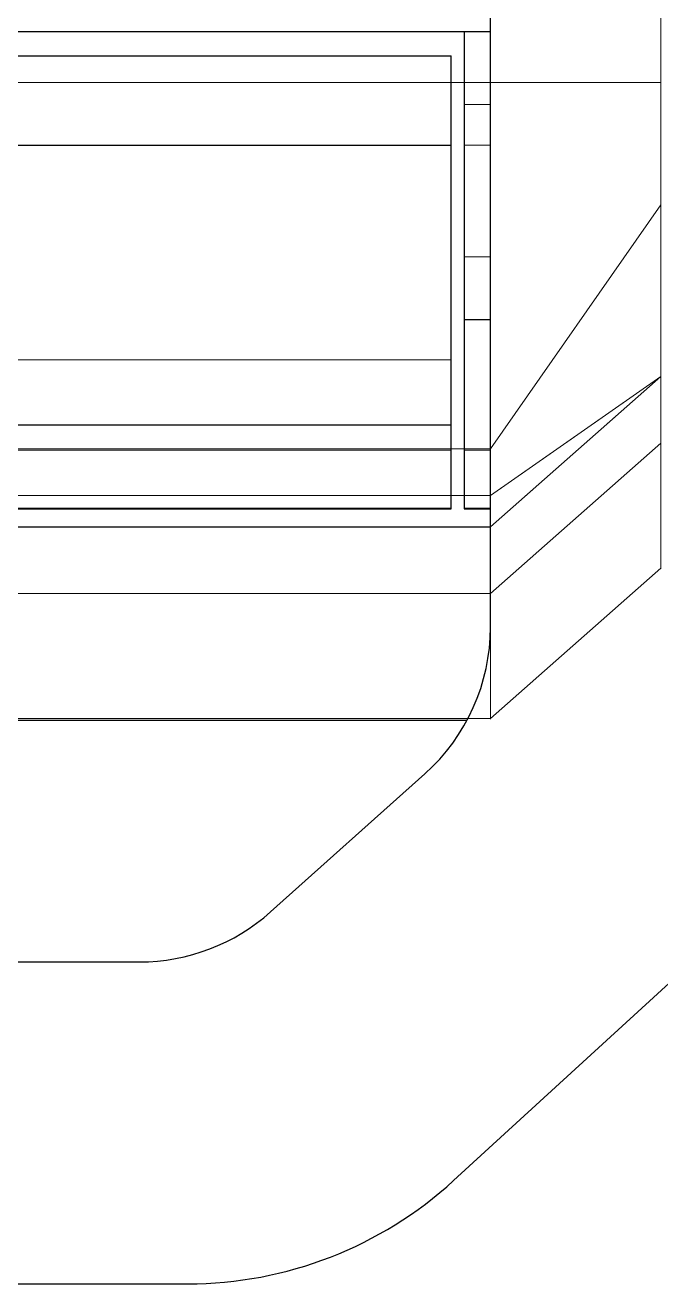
# Model space of a CAD drawing. Header units: millimetres. Extents: x -1 to 471, y -837 to 1.
# Drawn here: x 311.5 to 360, y -819 to -723 of the extents above; entities that cross this region are included whole.
import ezdxf

# ---------------------------------------------------------------- set-up
doc = ezdxf.new("R2010")
doc.units = ezdxf.units.MM
for name, color, linetype in [('IQ_200_2D', 1, 'Continuous'), ('IQ_200_3D', 1, 'Continuous'), ('IQ_204_3D', 7, 'Continuous'), ('IQ_BLUE_3D', 5, 'Continuous')]:
    doc.layers.add(name, color=color, linetype=linetype)

msp = doc.modelspace()

# ---------------------------------------------------------------- linework, layer by layer
at = {"layer": 'IQ_200_2D'}
for p, q in [((347, -768.902), (347, -272.497)), ((123, -723.428), (347, -723.428)), ((345, -723.428), (345, -759.852)), ((126, -725.305), (344, -725.305)), ((344, -759.852), (344, -725.305)), ((126, -732.11), (344, -732.11)), ((345, -745.419), (347, -745.419)), ((126, -753.441), (344, -753.441)), ((407.023, -753.542), (344.185, -811.119)), ((126, -759.852), (344, -759.852)), ((345, -759.852), (347, -759.852)), ((123, -761.225), (347, -761.225)), ((345.203, -776.022), (124.797, -776.022)), ((330.23, -790.613), (342.002, -780.081)), ((149.772, -794.435), (320.228, -794.435)), ((146.082, -819), (323.918, -819))]:
    msp.add_line(p, q, dxfattribs=at)
for centre, radius, start, end in [((332, -768.902), 15, 311.82017, 0), ((320.228, -779.435), 15, 270, 311.82017), ((323.918, -789), 30, 270, 312.49838)]:
    msp.add_arc(centre, radius, start, end, dxfattribs=at)
at = {"layer": 'IQ_200_3D', "linetype": 'Continuous', "lineweight": 5}
for points in [[(347, -723.428, 1147.918), (123, -723.428, 1147.918), (123, -281.682, 1147.918), (347, -281.682, 1147.918)], [(347, -755.283, 931.06), (123.039, -755.283, 931.06), (123.039, -715.524, 928.22), (347, -715.524, 928.22)], [(347, -723.428, 1221.576), (123, -723.428, 1221.576), (123, -723.428, 1147.918), (347, -723.428, 1147.918)], [(344, -725.305, 1143.219), (126, -725.305, 1143.219), (126, -748.478, 1143.219), (344, -748.478, 1143.219)], [(344, -732.11, 1078.468), (126, -732.11, 1078.468), (126, -725.305, 1143.219), (344, -725.305, 1143.219)], [(347, -758.836, 1073.967), (347, -727.319, 1076.218), (123.039, -727.319, 1076.218), (123.039, -758.836, 1073.967)], [(344, -755.381, 1080.944), (126, -755.381, 1080.944), (126, -732.11, 1078.468), (344, -732.11, 1078.468)], [(344, -753.441, 1138.823), (126, -753.441, 1138.823), (126, -759.815, 1086.521), (344, -759.815, 1086.521)], [(347, -766.312, 937.677), (123.039, -766.312, 937.677), (123.039, -755.283, 931.06), (347, -755.283, 931.06)]]:
    msp.add_3dface(points, dxfattribs=at)
for points, invisible_edges in [([(347, -722.405, 1229.341), (123, -722.405, 1229.341), (123, -723.428, 1221.576), (347, -723.428, 1221.576)], 1), ([(344, -725.305, 1143.219), (344, -748.478, 1143.219), (344, -753.441, 1138.823), (344, -732.11, 1078.468)], 6), ([(344, -755.381, 1080.944), (344, -732.11, 1078.468), (344, -759.815, 1086.521), (344, -758.389, 1082.382)], 14), ([(344, -759.815, 1086.521), (344, -732.11, 1078.468), (344, -753.441, 1138.823)], 3), ([(126, -749.674, 1143.073), (344, -749.674, 1143.073), (344, -748.478, 1143.219), (126, -748.478, 1143.219)], 1), ([(344, -750.801, 1142.646), (344, -751.793, 1141.962), (344, -752.592, 1141.06), (344, -748.478, 1143.219)], 12), ([(344, -748.478, 1143.219), (344, -752.592, 1141.06), (344, -753.152, 1139.993), (344, -753.441, 1138.823)], 9), ([(344, -749.674, 1143.073), (344, -750.801, 1142.646), (344, -748.478, 1143.219)], 2), ([(344, -750.801, 1142.646), (344, -749.674, 1143.073), (126, -749.674, 1143.073), (126, -750.801, 1142.646)], 10), ([(344, -750.801, 1142.646), (126, -750.801, 1142.646), (126, -751.793, 1141.962), (344, -751.793, 1141.962)], 5), ([(126, -752.592, 1141.06), (344, -752.592, 1141.06), (344, -751.793, 1141.962), (126, -751.793, 1141.962)], 5), ([(344, -752.592, 1141.06), (126, -752.592, 1141.06), (126, -753.152, 1139.993), (344, -753.152, 1139.993)], 5), ([(344, -753.152, 1139.993), (126, -753.152, 1139.993), (126, -753.441, 1138.823), (344, -753.441, 1138.823)], 1), ([(344, -756.484, 1081.19), (126, -756.484, 1081.19), (126, -755.381, 1080.944), (344, -755.381, 1080.944)], 1), ([(344, -755.381, 1080.944), (344, -758.389, 1082.382), (344, -757.504, 1081.677), (344, -756.484, 1081.19)], 1), ([(344, -757.504, 1081.677), (126, -757.504, 1081.677), (126, -756.484, 1081.19), (344, -756.484, 1081.19)], 5), ([(344, -758.389, 1082.382), (126, -758.389, 1082.382), (126, -757.504, 1081.677), (344, -757.504, 1081.677)], 5), ([(344, -759.092, 1083.266), (126, -759.092, 1083.266), (126, -758.389, 1082.382), (344, -758.389, 1082.382)], 5), ([(344, -758.389, 1082.382), (344, -759.815, 1086.521), (344, -759.824, 1085.39), (344, -759.092, 1083.266)], 5), ([(347, -759.418, 1073.857), (347, -758.836, 1073.967), (123.039, -758.836, 1073.967), (123.039, -759.418, 1073.857)], 8), ([(347, -759.418, 1073.857), (123.039, -759.418, 1073.857), (123.039, -759.96, 1073.619), (347, -759.96, 1073.619)], 5), ([(344, -759.579, 1084.287), (126, -759.579, 1084.287), (126, -759.092, 1083.266), (344, -759.092, 1083.266)], 5), ([(344, -759.824, 1085.39), (126, -759.824, 1085.39), (126, -759.579, 1084.287), (344, -759.579, 1084.287)], 5), ([(344, -759.579, 1084.287), (344, -759.092, 1083.266), (344, -759.824, 1085.39)], 2), ([(347, -759.96, 1073.619), (123.039, -759.96, 1073.619), (123.039, -760.434, 1073.264), (347, -760.434, 1073.264)], 5), ([(123.039, -760.815, 1072.81), (347, -760.815, 1072.81), (347, -760.434, 1073.264), (123.039, -760.434, 1073.264)], 5), ([(344, -759.815, 1086.521), (126, -759.815, 1086.521), (126, -759.824, 1085.39), (344, -759.824, 1085.39)], 4), ([(347, -760.815, 1072.81), (123.039, -760.815, 1072.81), (123.039, -761.084, 1072.282), (347, -761.084, 1072.282)], 5), ([(347, -761.084, 1072.282), (123.039, -761.084, 1072.282), (123.039, -761.225, 1071.707), (347, -761.225, 1071.707)], 1), ([(263, -762.462, 1062.048), (347, -761.225, 1071.707), (123.039, -761.225, 1071.707), (207, -762.462, 1062.048)], 5), ([(347, -761.225, 1071.707), (263, -762.462, 1062.048), (294.199, -762.346, 1062.954)], 15), ([(347, -761.225, 1071.707), (294.199, -762.346, 1062.954), (302.743, -762.942, 1058.293)], 13), ([(302.743, -762.942, 1058.293), (303.613, -763.039, 1057.538), (347, -761.225, 1071.707)], 14), ([(304.313, -763.156, 1056.625), (347, -761.225, 1071.707), (303.613, -763.039, 1057.538)], 3), ([(347, -761.225, 1071.707), (304.313, -763.156, 1056.625), (304.813, -763.288, 1055.592)], 13), ([(304.813, -763.288, 1055.592), (305.093, -763.43, 1054.479), (347, -761.225, 1071.707)], 14), ([(347, -775.86, 957.366), (347, -761.225, 1071.707), (305.093, -763.43, 1054.479)], 14), ([(305.093, -763.43, 1054.479), (305.093, -773.856, 973.022), (347, -775.86, 957.366)], 14), ([(347, -769.973, 940.496), (123.039, -769.973, 940.496), (123.039, -766.312, 937.677), (347, -766.312, 937.677)], 1), ([(347, -772.889, 944.08), (123.039, -772.889, 944.08), (123.039, -769.973, 940.496), (347, -769.973, 940.496)], 5), ([(347, -774.905, 948.237), (123.039, -774.905, 948.237), (123.039, -772.889, 944.08), (347, -772.889, 944.08)], 5), ([(347, -775.86, 957.366), (304.313, -774.131, 970.876), (303.613, -774.248, 969.964)], 13), ([(304.313, -774.131, 970.876), (347, -775.86, 957.366), (304.813, -773.998, 971.91)], 3), ([(305.093, -773.856, 973.022), (304.813, -773.998, 971.91), (347, -775.86, 957.366)], 14), ([(123.039, -775.86, 957.366), (347, -775.86, 957.366), (263, -774.765, 965.924), (207, -774.765, 965.924)], 10), ([(347, -775.913, 952.746), (123.039, -775.913, 952.746), (123.039, -774.905, 948.237), (347, -774.905, 948.237)], 5), ([(347, -775.86, 957.366), (294.199, -774.941, 964.548), (263, -774.765, 965.924)], 15), ([(347, -775.86, 957.366), (302.743, -774.344, 969.209), (294.199, -774.941, 964.548)], 13), ([(303.613, -774.248, 969.964), (302.743, -774.344, 969.209), (347, -775.86, 957.366)], 14), ([(347, -775.86, 957.366), (123.039, -775.86, 957.366), (123.039, -775.913, 952.746), (347, -775.913, 952.746)], 4)]:
    msp.add_3dface(points, dxfattribs=dict(at, invisible_edges=invisible_edges))
at = {"layer": 'IQ_204_3D', "linetype": 'Continuous', "lineweight": 5}
for points in [[(347, -723.428, 1219.861), (345, -723.428, 1219.861), (345, -728.999, 1214.289), (347, -728.999, 1214.289)], [(347, -723.428, 1161.077), (345, -723.428, 1161.077), (345, -723.428, 1219.861), (347, -723.428, 1219.861)], [(347, -732.11, 1078.468), (345, -732.11, 1078.468), (345, -723.428, 1161.077), (347, -723.428, 1161.077)], [(347, -755.381, 1080.944), (345, -755.381, 1080.944), (345, -732.11, 1078.468), (347, -732.11, 1078.468)], [(347, -740.636, 1206.586), (345, -740.636, 1206.586), (345, -745.419, 1204.654), (347, -745.419, 1204.654)], [(347, -745.419, 1204.654), (345, -745.419, 1204.654), (345, -759.815, 1086.521), (347, -759.815, 1086.521)]]:
    msp.add_3dface(points, dxfattribs=at)
for points, invisible_edges in [([(345, -740.636, 1206.586), (345, -734.43, 1209.852), (345, -723.428, 1161.077)], 14), ([(345, -728.999, 1214.289), (345, -723.428, 1219.861), (345, -723.428, 1161.077)], 12), ([(345, -734.43, 1209.852), (345, -728.999, 1214.289), (345, -723.428, 1161.077)], 14), ([(345, -723.428, 1161.077), (345, -732.11, 1078.468), (345, -759.815, 1086.521), (345, -745.419, 1204.654)], 10), ([(345, -745.419, 1204.654), (345, -740.636, 1206.586), (345, -723.428, 1161.077)], 14), ([(347, -728.999, 1214.289), (347, -734.43, 1209.852), (347, -723.428, 1161.077)], 14), ([(347, -723.428, 1219.861), (347, -728.999, 1214.289), (347, -723.428, 1161.077)], 2), ([(347, -759.815, 1086.521), (347, -732.11, 1078.468), (347, -723.428, 1161.077), (347, -745.419, 1204.654)], 5), ([(347, -740.636, 1206.586), (347, -745.419, 1204.654), (347, -723.428, 1161.077)], 14), ([(347, -723.428, 1161.077), (347, -734.43, 1209.852), (347, -740.636, 1206.586)], 13), ([(347, -734.43, 1209.852), (347, -728.999, 1214.289), (345, -728.999, 1214.289), (345, -734.43, 1209.852)], 8), ([(345, -755.381, 1080.944), (345, -759.824, 1085.39), (345, -759.815, 1086.521), (345, -732.11, 1078.468)], 5), ([(347, -759.815, 1086.521), (347, -755.381, 1080.944), (347, -732.11, 1078.468)], 13), ([(345, -734.43, 1209.852), (345, -740.636, 1206.586), (347, -740.636, 1206.586), (347, -734.43, 1209.852)], 8), ([(345, -756.484, 1081.19), (345, -755.381, 1080.944), (347, -755.381, 1080.944), (347, -756.484, 1081.19)], 8), ([(345, -755.381, 1080.944), (345, -759.092, 1083.266), (345, -759.579, 1084.287), (345, -759.824, 1085.39)], 9), ([(345, -757.504, 1081.677), (345, -758.389, 1082.382), (345, -755.381, 1080.944), (345, -756.484, 1081.19)], 2), ([(345, -755.381, 1080.944), (345, -758.389, 1082.382), (345, -759.092, 1083.266)], 13), ([(347, -759.824, 1085.39), (347, -759.579, 1084.287), (347, -755.381, 1080.944), (347, -759.815, 1086.521)], 6), ([(347, -755.381, 1080.944), (347, -759.579, 1084.287), (347, -759.092, 1083.266), (347, -758.389, 1082.382)], 9), ([(347, -757.504, 1081.677), (347, -756.484, 1081.19), (347, -755.381, 1080.944), (347, -758.389, 1082.382)], 4), ([(345, -757.504, 1081.677), (345, -756.484, 1081.19), (347, -756.484, 1081.19), (347, -757.504, 1081.677)], 10), ([(345, -758.389, 1082.382), (345, -757.504, 1081.677), (347, -757.504, 1081.677), (347, -758.389, 1082.382)], 10), ([(347, -758.389, 1082.382), (347, -759.092, 1083.266), (345, -759.092, 1083.266), (345, -758.389, 1082.382)], 10), ([(345, -759.579, 1084.287), (345, -759.092, 1083.266), (347, -759.092, 1083.266), (347, -759.579, 1084.287)], 10), ([(345, -759.824, 1085.39), (345, -759.579, 1084.287), (347, -759.579, 1084.287), (347, -759.824, 1085.39)], 10), ([(345, -759.815, 1086.521), (345, -759.824, 1085.39), (347, -759.824, 1085.39), (347, -759.815, 1086.521)], 2)]:
    msp.add_3dface(points, dxfattribs=dict(at, invisible_edges=invisible_edges))
at = {"layer": 'IQ_BLUE_3D', "linetype": 'Continuous', "lineweight": 5}
for points, invisible_edges in [([(347, -758.836, 1073.967), (360, -749.764, 1074.615), (360, -715.524, 1077.06)], 12), ([(360, -715.524, 1077.06), (347, -715.524, 1077.06), (347, -758.836, 1073.967)], 12), ([(347, -715.524, 928.22), (420, -715.524, 928.22), (360, -736.66, 929.73)], 14), ([(360, -736.66, 929.73), (347, -755.283, 931.06), (347, -715.524, 928.22)], 12), ([(347, -755.283, 931.06), (360, -736.66, 929.73), (360, -754.843, 940.64)], 12), ([(347, -775.86, 957.366), (360, -764.391, 960.329), (360, -749.764, 1074.615)], 12), ([(360, -749.764, 1074.615), (347, -761.225, 1071.707), (347, -775.86, 957.366)], 12), ([(351.554, -755.658, 1074.194), (351.554, -757.211, 1072.726), (360, -749.764, 1074.615)], 1), ([(360, -754.843, 940.64), (347, -766.312, 937.677), (347, -755.283, 931.06)], 12), ([(360, -754.843, 940.64), (360, -758.504, 943.459), (347, -766.312, 937.677)], 2), ([(347, -760.434, 1073.264), (351.554, -755.658, 1074.194), (347, -758.836, 1073.967)], 1), ([(351.554, -757.211, 1072.726), (351.554, -755.658, 1074.194), (347, -760.434, 1073.264)], 15), ([(347, -760.434, 1073.264), (347, -761.225, 1071.707), (351.554, -757.211, 1072.726)], 12), ([(347, -770.165, 941.889), (347, -766.312, 937.677), (360, -758.504, 943.459)], 14), ([(360, -761.421, 947.044), (347, -770.165, 941.889), (360, -758.504, 943.459)], 3), ([(347, -770.165, 941.889), (360, -761.421, 947.044), (347, -774.017, 946.1)], 3), ([(347, -774.017, 946.1), (360, -761.421, 947.044), (360, -763.437, 951.202)], 13), ([(360, -763.437, 951.202), (360, -764.445, 955.712), (347, -774.939, 951.733)], 14), ([(360, -763.437, 951.202), (347, -774.939, 951.733), (347, -774.017, 946.1)], 13), ([(360, -764.391, 960.329), (347, -775.86, 957.366), (360, -764.445, 955.712)], 2), ([(360, -764.445, 955.712), (347, -775.86, 957.366), (347, -774.939, 951.733)], 13)]:
    msp.add_3dface(points, dxfattribs=dict(at, invisible_edges=invisible_edges))
msp.add_3dface([(360, -715.524, 1077.06), (360, -727.319, 1076.218), (347, -727.319, 1076.218), (347, -715.524, 1077.06)], dxfattribs=at)

# ---------------------------------------------------------------- meshes
at = {"layer": 'IQ_200_3D', "linetype": 'Continuous', "lineweight": 5}
mesh = msp.add_polyface(dxfattribs=at)
corners = [(360, -727.319, 1076.218), (360, -720.524, 1140.869), (110, -720.524, 1140.869), (110, -727.319, 1076.218), (123.039, -727.319, 1076.218), (347, -727.319, 1076.218)]
mesh.append_faces([[corners[k] for k in face] for face in [(5, 0, 1, 4), (2, 3, 4, 1)]], dxfattribs={"vtx2": -1})

doc.saveas('drawing.dxf')
